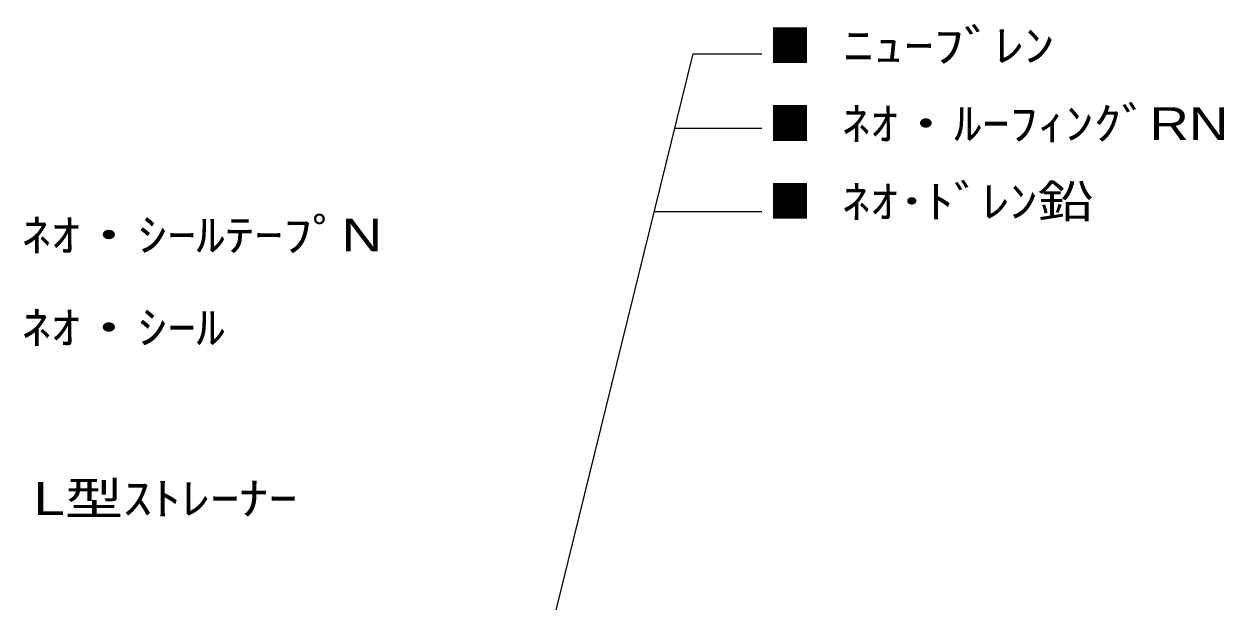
# Model space of a CAD drawing. Units: millimetres, scale not verified. Extents: x -105 to 140, y -81 to 81.
# Drawn here: x 14.8 to 122.1, y 17.5 to 69.2 of the extents above; entities that cross this region are included whole.
import ezdxf
from ezdxf.enums import TextEntityAlignment as Align

# ---------------------------------------------------------------- set-up
doc = ezdxf.new("R2010")
doc.units = ezdxf.units.MM
doc.header["$LTSCALE"] = 0.1
doc.layers.add('0-5_Z_O-文字', color=134, linetype='Continuous')
doc.styles.add('HGPｺﾞｼｯｸM', font='')
doc.styles.get('HGPｺﾞｼｯｸM').set_extended_font_data('HGPｺﾞｼｯｸM')

msp = doc.modelspace()

# ---------------------------------------------------------------- linework, layer by layer
at = {"layer": '0-5_Z_O-文字'}
for p, q in [((56.7126, -6.3181), (74.6469, 66.5236)), ((74.6469, 66.5236), (80.7992, 66.5236)), ((73.0017, 59.8416), (80.7992, 59.8416)), ((71.165, 52.3817), (80.7992, 52.3817))]:
    msp.add_line(p, q, dxfattribs=at)

# ---------------------------------------------------------------- texts
at = {"layer": '0-5_Z_O-文字', "color": 3, "style": 'HGPｺﾞｼｯｸM', "width": 0.95}
msp.add_text('■', height=2.933, dxfattribs=at).set_placement((81.4016, 64.8878), align=Align.BOTTOM_LEFT)
at = {"layer": '0-5_Z_O-文字', "style": 'HGPｺﾞｼｯｸM'}
for s, width, p in [(' ﾆｭｰﾌﾞﾚﾝ', 1.35, (86.5996, 64.8878)), (' ﾈｵ・ﾙｰﾌｨﾝｸﾞRN', 1.25, (86.5996, 57.9165)), (' ﾈｵ･ﾄﾞﾚﾝ鉛', 1.25, (86.5996, 50.9453)), (' ﾈｵ・ｼｰﾙﾃｰﾌﾟN', 1.3, (13.1319, 47.9382)), (' ﾈｵ・ｼｰﾙ', 1.3, (13.1319, 39.6566)), ('L型ｽﾄﾚｰﾅｰ', 1.3, (15.583, 24.3622))]:
    msp.add_text(s, height=2.933, dxfattribs=dict(at, width=width)).set_placement(p, align=Align.BOTTOM_LEFT)
at = {"layer": '0-5_Z_O-文字', "color": 8, "style": 'HGPｺﾞｼｯｸM', "width": 0.95}
msp.add_text('■', height=2.933, dxfattribs=at).set_placement((81.4016, 57.9165), align=Align.BOTTOM_LEFT)
at = {"layer": '0-5_Z_O-文字', "color": 5, "style": 'HGPｺﾞｼｯｸM', "width": 0.95}
msp.add_text('■', height=2.933, dxfattribs=at).set_placement((81.4016, 50.9453), align=Align.BOTTOM_LEFT)

doc.saveas('drawing.dxf')
